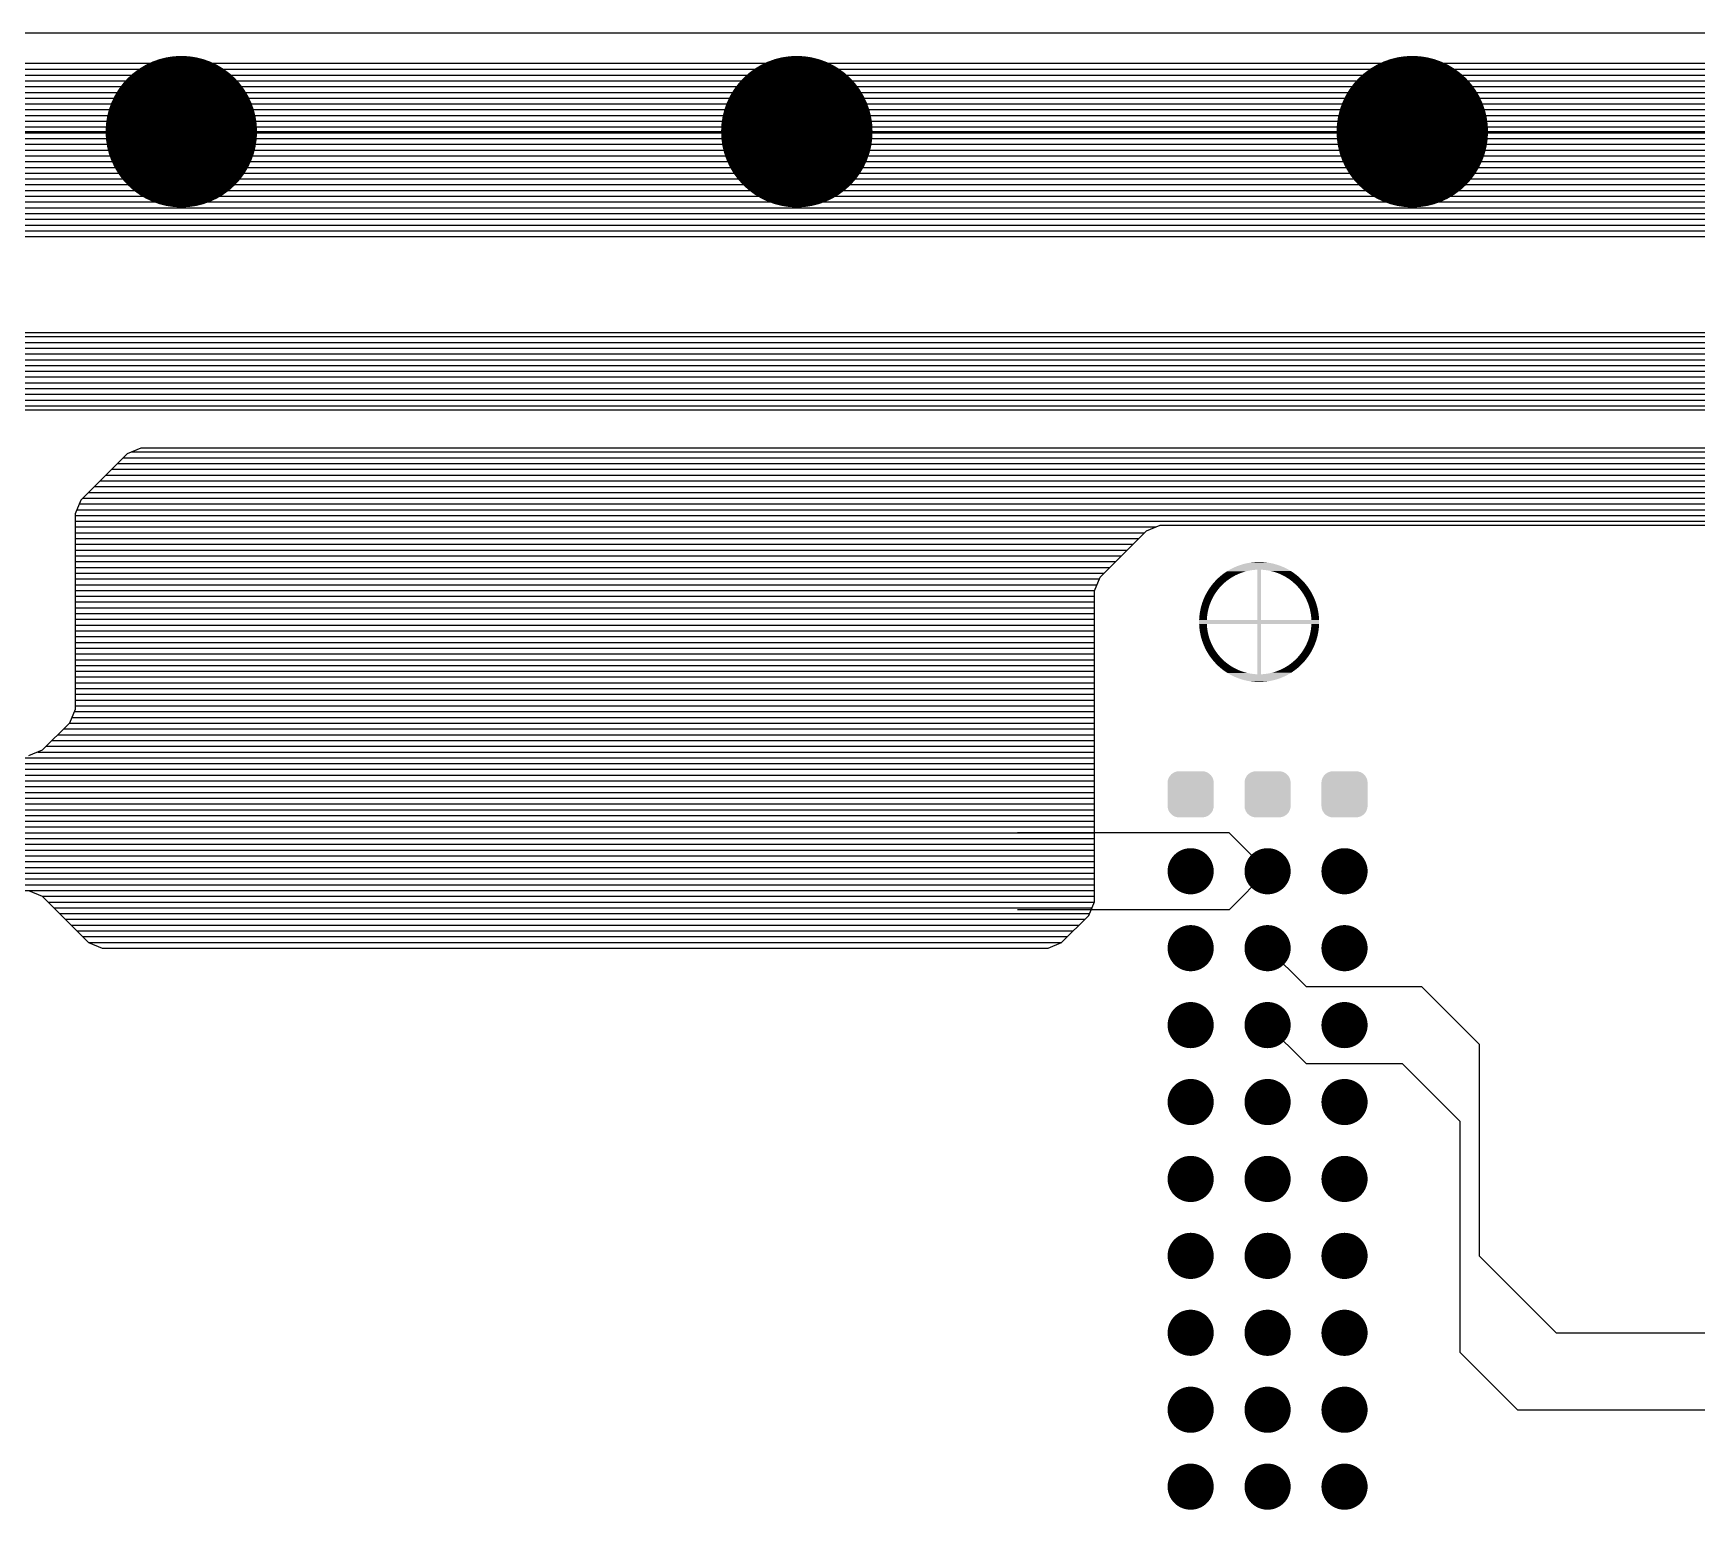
# Model space of a CAD drawing. Extents: x 295 to 953, y 10 to 290.
# Drawn here: x 521.6 to 576.5, y 176.3 to 225 of the extents above; entities that cross this region are included whole.
import ezdxf

# ---------------------------------------------------------------- set-up
doc = ezdxf.new("R2010")
doc.units = 0
doc.header["$LTSCALE"] = 5
doc.header["$MEASUREMENT"] = 0
doc.layers.get('0').update_dxf_attribs({"linetype": 'CONTINUOUS', "lineweight": 25})
doc.layers.add('DV-ABPB-A4_TOP', color=14, linetype='CONTINUOUS')

msp = doc.modelspace()

# ---------------------------------------------------------------- linework, layer by layer
at = {"color": 7}
for points, const_width in [([(525.207, 221.753, 1), (527.708, 221.753, 1)], 2.501), ([(545.527, 221.753, 1), (548.028, 221.753, 1)], 2.501), ([(565.847, 221.753, 1), (568.348, 221.753, 1)], 2.501), ([(559.399, 197.333, 1), (560.161, 197.333, 1)], 0.762), ([(561.939, 197.333, 1), (562.701, 197.333, 1)], 0.762), ([(564.479, 197.333, 1), (565.241, 197.333, 1)], 0.762), ([(559.399, 194.793, 1), (560.161, 194.793, 1)], 0.762), ([(561.939, 194.793, 1), (562.701, 194.793, 1)], 0.762), ([(564.479, 194.793, 1), (565.241, 194.793, 1)], 0.762), ([(559.399, 192.253, 1), (560.161, 192.253, 1)], 0.762), ([(561.939, 192.253, 1), (562.701, 192.253, 1)], 0.762), ([(564.479, 192.253, 1), (565.241, 192.253, 1)], 0.762), ([(559.399, 189.713, 1), (560.161, 189.713, 1)], 0.762), ([(561.939, 189.713, 1), (562.701, 189.713, 1)], 0.762), ([(564.479, 189.713, 1), (565.241, 189.713, 1)], 0.762), ([(559.399, 187.173, 1), (560.161, 187.173, 1)], 0.762), ([(561.939, 187.173, 1), (562.701, 187.173, 1)], 0.762), ([(564.479, 187.173, 1), (565.241, 187.173, 1)], 0.762), ([(559.399, 184.633, 1), (560.161, 184.633, 1)], 0.762), ([(561.939, 184.633, 1), (562.701, 184.633, 1)], 0.762), ([(564.479, 184.633, 1), (565.241, 184.633, 1)], 0.762), ([(559.399, 182.093, 1), (560.161, 182.093, 1)], 0.762), ([(561.939, 182.093, 1), (562.701, 182.093, 1)], 0.762), ([(564.479, 182.093, 1), (565.241, 182.093, 1)], 0.762), ([(559.399, 179.553, 1), (560.161, 179.553, 1)], 0.762), ([(561.939, 179.553, 1), (562.701, 179.553, 1)], 0.762), ([(564.479, 179.553, 1), (565.241, 179.553, 1)], 0.762), ([(559.399, 177.013, 1), (560.161, 177.013, 1)], 0.762), ([(561.939, 177.013, 1), (562.701, 177.013, 1)], 0.762), ([(564.479, 177.013, 1), (565.241, 177.013, 1)], 0.762)]:
    msp.add_lwpolyline(points, format="xyb", close=True, dxfattribs=dict(at, const_width=const_width))
for points in [[(560.714, 207.034), (560.748, 207.064), (561.136, 207.034), (561.187, 207.064)], [(560.748, 207.064), (560.759, 207.074), (561.187, 207.064), (561.205, 207.074)], [(560.759, 207.074), (560.782, 207.093), (561.205, 207.074), (561.239, 207.093)], [(560.782, 207.093), (560.808, 207.115), (561.239, 207.093), (561.282, 207.115)], [(560.808, 207.115), (560.815, 207.119), (561.282, 207.115), (561.292, 207.119)], [(560.815, 207.119), (560.847, 207.144), (561.292, 207.119), (561.345, 207.144)], [(560.847, 207.144), (560.859, 207.153), (561.345, 207.144), (561.367, 207.153)], [(560.859, 207.153), (560.878, 207.167), (561.367, 207.153), (561.4, 207.167)], [(560.878, 207.167), (560.907, 207.188), (561.4, 207.167), (561.455, 207.188)], [(560.907, 207.188), (560.91, 207.19), (561.455, 207.188), (561.462, 207.19)], [(560.91, 207.19), (560.935, 207.207), (561.462, 207.19), (561.511, 207.207)], [(560.935, 207.207), (560.961, 207.224), (561.511, 207.207), (561.568, 207.224)], [(560.961, 207.224), (560.963, 207.226), (561.568, 207.224), (561.573, 207.226)], [(560.963, 207.226), (560.985, 207.24), (561.573, 207.226), (561.625, 207.24)], [(560.985, 207.24), (561.006, 207.253), (561.625, 207.24), (561.683, 207.253)], [(561.006, 207.253), (561.017, 207.259), (561.683, 207.253), (561.716, 207.259)], [(561.017, 207.259), (561.025, 207.264), (561.716, 207.259), (561.741, 207.264)], [(561.025, 207.264), (561.041, 207.273), (561.741, 207.264), (561.8, 207.273)], [(561.041, 207.273), (561.053, 207.281), (561.8, 207.273), (561.859, 207.281)], [(561.053, 207.281), (561.062, 207.286), (561.859, 207.281), (561.918, 207.286)], [(561.062, 207.286), (561.068, 207.289), (561.918, 207.286), (561.977, 207.289)], [(561.068, 207.289), (561.072, 207.291), (563.013, 207.289), (563.009, 207.291)], [(561.072, 207.291), (561.122, 207.318), (563.009, 207.291), (562.959, 207.318)], [(561.122, 207.318), (561.127, 207.321), (562.959, 207.318), (562.953, 207.321)], [(561.127, 207.321), (561.179, 207.347), (562.953, 207.321), (562.902, 207.347)], [(561.179, 207.347), (561.184, 207.35), (562.902, 207.347), (562.896, 207.35)], [(561.184, 207.35), (561.237, 207.374), (562.896, 207.35), (562.844, 207.374)], [(561.237, 207.374), (561.242, 207.376), (562.844, 207.374), (562.839, 207.376)], [(561.242, 207.376), (561.295, 207.398), (562.839, 207.376), (562.786, 207.398)], [(561.295, 207.398), (561.3, 207.401), (562.786, 207.398), (562.78, 207.401)], [(561.3, 207.401), (561.354, 207.421), (562.78, 207.401), (562.727, 207.421)], [(561.354, 207.421), (561.36, 207.423), (562.727, 207.421), (562.721, 207.423)], [(561.36, 207.423), (561.414, 207.442), (562.721, 207.423), (562.667, 207.442)], [(561.414, 207.442), (561.419, 207.444), (562.667, 207.442), (562.661, 207.444)], [(561.419, 207.444), (561.475, 207.462), (562.661, 207.444), (562.606, 207.462)], [(561.475, 207.462), (561.48, 207.463), (562.606, 207.462), (562.6, 207.463)], [(561.48, 207.463), (561.536, 207.479), (562.6, 207.463), (562.545, 207.479)], [(561.536, 207.479), (561.541, 207.48), (562.545, 207.479), (562.539, 207.48)], [(561.541, 207.48), (561.597, 207.494), (562.539, 207.48), (562.484, 207.494)], [(561.597, 207.494), (561.603, 207.495), (562.484, 207.494), (562.477, 207.495)], [(561.603, 207.495), (561.659, 207.507), (562.477, 207.495), (562.422, 207.507)], [(561.659, 207.507), (561.665, 207.508), (562.422, 207.507), (562.415, 207.508)], [(561.665, 207.508), (561.722, 207.518), (562.415, 207.508), (562.359, 207.518)], [(561.722, 207.518), (561.727, 207.519), (562.359, 207.518), (562.353, 207.519)], [(561.727, 207.519), (561.785, 207.527), (562.353, 207.519), (562.296, 207.527)], [(561.785, 207.527), (561.79, 207.528), (562.296, 207.527), (562.29, 207.528)], [(561.79, 207.528), (561.848, 207.535), (562.29, 207.528), (562.233, 207.535)], [(561.848, 207.535), (561.853, 207.535), (562.233, 207.535), (562.226, 207.535)], [(561.853, 207.535), (561.912, 207.54), (562.226, 207.535), (562.17, 207.54)], [(561.912, 207.54), (561.916, 207.54), (562.17, 207.54), (562.162, 207.54)], [(561.916, 207.54), (561.976, 207.543), (562.162, 207.54), (562.107, 207.543)], [(561.976, 207.543), (561.98, 207.543), (562.107, 207.543), (562.096, 207.543)], [(561.977, 205.626), (561.977, 207.289), (562.104, 205.626), (562.104, 207.289)], [(561.98, 207.543), (562.043, 207.544), (562.096, 207.543), (562.043, 207.544)], [(562.12, 207.288), (562.104, 207.289), (563.014, 207.288), (563.013, 207.289)], [(562.142, 207.287), (562.12, 207.288), (563.016, 207.287), (563.014, 207.288)], [(562.201, 207.283), (562.142, 207.287), (563.024, 207.283), (563.016, 207.287)], [(562.26, 207.276), (562.201, 207.283), (563.035, 207.276), (563.024, 207.283)], [(562.319, 207.267), (562.26, 207.276), (563.05, 207.267), (563.035, 207.276)], [(562.377, 207.257), (562.319, 207.267), (563.068, 207.257), (563.05, 207.267)], [(562.381, 207.256), (562.377, 207.257), (563.069, 207.256), (563.068, 207.257)], [(562.435, 207.244), (562.381, 207.256), (563.088, 207.244), (563.069, 207.256)], [(562.493, 207.23), (562.435, 207.244), (563.111, 207.23), (563.088, 207.244)], [(562.519, 207.222), (562.493, 207.23), (563.123, 207.222), (563.111, 207.23)], [(562.549, 207.213), (562.519, 207.222), (563.136, 207.213), (563.123, 207.222)], [(562.606, 207.195), (562.549, 207.213), (563.163, 207.195), (563.136, 207.213)], [(562.628, 207.187), (562.606, 207.195), (563.175, 207.187), (563.163, 207.195)], [(562.661, 207.175), (562.628, 207.187), (563.192, 207.175), (563.175, 207.187)], [(562.716, 207.152), (562.661, 207.175), (563.223, 207.152), (563.192, 207.175)], [(562.722, 207.15), (562.716, 207.152), (563.227, 207.15), (563.223, 207.152)], [(562.77, 207.128), (562.722, 207.15), (563.254, 207.128), (563.227, 207.15)], [(562.806, 207.111), (562.77, 207.128), (563.277, 207.111), (563.254, 207.128)], [(562.824, 207.102), (562.806, 207.111), (563.287, 207.102), (563.277, 207.111)], [(562.876, 207.074), (562.824, 207.102), (563.321, 207.074), (563.287, 207.102)], [(562.883, 207.07), (562.876, 207.074), (563.326, 207.07), (563.321, 207.074)], [(562.927, 207.045), (562.883, 207.07), (563.355, 207.045), (563.326, 207.07)], [(562.954, 207.028), (562.927, 207.045), (563.373, 207.028), (563.355, 207.045)], [(560.286, 206.484), (560.295, 206.5), (560.579, 206.484), (560.59, 206.5)], [(560.295, 206.5), (560.317, 206.54), (560.59, 206.5), (560.616, 206.54)], [(560.317, 206.54), (560.322, 206.549), (560.616, 206.54), (560.623, 206.549)], [(560.322, 206.549), (560.349, 206.594), (560.623, 206.549), (560.655, 206.594)], [(560.349, 206.594), (560.351, 206.597), (560.655, 206.594), (560.657, 206.597)], [(560.351, 206.597), (560.38, 206.644), (560.657, 206.597), (560.694, 206.644)], [(560.38, 206.644), (560.383, 206.648), (560.694, 206.644), (560.696, 206.648)], [(560.383, 206.648), (560.411, 206.69), (560.696, 206.648), (560.731, 206.69)], [(560.411, 206.69), (560.418, 206.7), (560.731, 206.69), (560.741, 206.7)], [(560.418, 206.7), (560.443, 206.734), (560.741, 206.7), (560.771, 206.734)], [(560.443, 206.734), (560.455, 206.752), (560.771, 206.734), (560.788, 206.752)], [(560.455, 206.752), (560.475, 206.777), (560.788, 206.752), (560.812, 206.777)], [(560.475, 206.777), (560.494, 206.802), (560.812, 206.777), (560.837, 206.802)], [(560.494, 206.802), (560.508, 206.818), (560.837, 206.802), (560.854, 206.818)], [(560.508, 206.818), (560.535, 206.851), (560.854, 206.818), (560.89, 206.851)], [(560.535, 206.851), (560.541, 206.858), (560.89, 206.851), (560.898, 206.858)], [(560.541, 206.858), (560.575, 206.897), (560.898, 206.858), (560.943, 206.897)], [(560.575, 206.897), (560.577, 206.898), (560.943, 206.897), (560.945, 206.898)], [(560.577, 206.898), (560.61, 206.934), (560.945, 206.898), (560.989, 206.934)], [(560.61, 206.934), (560.62, 206.944), (560.989, 206.934), (561.004, 206.944)], [(560.62, 206.944), (560.645, 206.969), (561.004, 206.944), (561.037, 206.969)], [(560.645, 206.969), (560.665, 206.989), (561.037, 206.969), (561.067, 206.989)], [(560.665, 206.989), (560.679, 207.002), (561.067, 206.989), (561.086, 207.002)], [(560.679, 207.002), (560.712, 207.033), (561.086, 207.002), (561.133, 207.033)], [(560.712, 207.033), (560.714, 207.034), (561.133, 207.033), (561.136, 207.034)], [(562.978, 207.014), (562.954, 207.028), (563.389, 207.014), (563.373, 207.028)], [(563.02, 206.985), (562.978, 207.014), (563.42, 206.985), (563.389, 207.014)], [(563.027, 206.981), (563.02, 206.985), (563.424, 206.981), (563.42, 206.985)], [(563.075, 206.946), (563.027, 206.981), (563.459, 206.946), (563.424, 206.981)], [(563.082, 206.94), (563.075, 206.946), (563.465, 206.94), (563.459, 206.946)], [(563.122, 206.91), (563.082, 206.94), (563.493, 206.91), (563.465, 206.94)], [(563.141, 206.894), (563.122, 206.91), (563.508, 206.894), (563.493, 206.91)], [(563.167, 206.872), (563.141, 206.894), (563.527, 206.872), (563.508, 206.894)], [(563.196, 206.846), (563.167, 206.872), (563.55, 206.846), (563.527, 206.872)], [(563.211, 206.832), (563.196, 206.846), (563.561, 206.832), (563.55, 206.846)], [(563.248, 206.797), (563.211, 206.832), (563.59, 206.797), (563.561, 206.832)], [(563.254, 206.791), (563.248, 206.797), (563.594, 206.791), (563.59, 206.797)], [(563.296, 206.749), (563.254, 206.791), (563.627, 206.749), (563.594, 206.791)], [(563.298, 206.747), (563.296, 206.749), (563.629, 206.747), (563.627, 206.749)], [(563.336, 206.705), (563.298, 206.747), (563.659, 206.705), (563.629, 206.747)], [(563.344, 206.695), (563.336, 206.705), (563.666, 206.695), (563.659, 206.705)], [(563.374, 206.66), (563.344, 206.695), (563.69, 206.66), (563.666, 206.695)], [(563.388, 206.643), (563.374, 206.66), (563.701, 206.643), (563.69, 206.66)], [(563.411, 206.614), (563.388, 206.643), (563.719, 206.614), (563.701, 206.643)], [(563.429, 206.589), (563.411, 206.614), (563.735, 206.589), (563.719, 206.614)], [(563.446, 206.566), (563.429, 206.589), (563.748, 206.566), (563.735, 206.589)], [(563.468, 206.534), (563.446, 206.566), (563.767, 206.534), (563.748, 206.566)], [(563.48, 206.517), (563.468, 206.534), (563.776, 206.517), (563.767, 206.534)], [(563.505, 206.478), (563.48, 206.517), (563.797, 206.478), (563.776, 206.517)], [(560.088, 205.9), (560.097, 205.947), (560.346, 205.9), (560.357, 205.947)], [(560.097, 205.947), (560.099, 205.958), (560.357, 205.947), (560.359, 205.958)], [(560.099, 205.958), (560.11, 206.009), (560.359, 205.958), (560.372, 206.009)], [(560.11, 206.009), (560.111, 206.015), (560.372, 206.009), (560.373, 206.015)], [(560.111, 206.015), (560.125, 206.071), (560.373, 206.015), (560.389, 206.071)], [(560.125, 206.071), (560.126, 206.072), (560.389, 206.071), (560.39, 206.072)], [(560.126, 206.072), (560.142, 206.128), (560.39, 206.072), (560.408, 206.128)], [(560.142, 206.128), (560.143, 206.132), (560.408, 206.128), (560.41, 206.132)], [(560.143, 206.132), (560.159, 206.184), (560.41, 206.132), (560.429, 206.184)], [(560.159, 206.184), (560.162, 206.192), (560.429, 206.184), (560.432, 206.192)], [(560.162, 206.192), (560.178, 206.239), (560.432, 206.192), (560.451, 206.239)], [(560.178, 206.239), (560.183, 206.252), (560.451, 206.239), (560.457, 206.252)], [(560.183, 206.252), (560.199, 206.293), (560.457, 206.252), (560.475, 206.293)], [(560.199, 206.293), (560.206, 206.311), (560.475, 206.293), (560.484, 206.311)], [(560.206, 206.311), (560.221, 206.346), (560.484, 206.311), (560.501, 206.346)], [(560.221, 206.346), (560.231, 206.37), (560.501, 206.346), (560.513, 206.37)], [(560.231, 206.37), (560.244, 206.399), (560.513, 206.37), (560.529, 206.399)], [(560.244, 206.399), (560.258, 206.427), (560.529, 206.399), (560.545, 206.427)], [(560.258, 206.427), (560.269, 206.45), (560.545, 206.427), (560.558, 206.45)], [(560.269, 206.45), (560.286, 206.484), (560.558, 206.45), (560.579, 206.484)], [(563.512, 206.468), (563.505, 206.478), (563.803, 206.468), (563.797, 206.478)], [(563.539, 206.422), (563.512, 206.468), (563.826, 206.422), (563.803, 206.468)], [(563.542, 206.417), (563.539, 206.422), (563.828, 206.417), (563.826, 206.422)], [(563.57, 206.365), (563.542, 206.417), (563.852, 206.365), (563.828, 206.417)], [(563.57, 206.364), (563.57, 206.365), (563.852, 206.364), (563.852, 206.365)], [(563.597, 206.312), (563.57, 206.364), (563.874, 206.312), (563.852, 206.364)], [(563.6, 206.306), (563.597, 206.312), (563.877, 206.306), (563.874, 206.312)], [(563.622, 206.258), (563.6, 206.306), (563.895, 206.258), (563.877, 206.306)], [(563.626, 206.247), (563.622, 206.258), (563.9, 206.247), (563.895, 206.258)], [(563.644, 206.203), (563.626, 206.247), (563.915, 206.203), (563.9, 206.247)], [(563.651, 206.187), (563.644, 206.203), (563.921, 206.187), (563.915, 206.203)], [(563.665, 206.148), (563.651, 206.187), (563.933, 206.148), (563.921, 206.187)], [(563.673, 206.126), (563.665, 206.148), (563.94, 206.126), (563.933, 206.148)], [(563.685, 206.092), (563.673, 206.126), (563.949, 206.092), (563.94, 206.126)], [(563.693, 206.065), (563.685, 206.092), (563.957, 206.065), (563.949, 206.092)], [(563.702, 206.035), (563.693, 206.065), (563.964, 206.035), (563.957, 206.065)], [(563.71, 206.003), (563.702, 206.035), (563.972, 206.003), (563.964, 206.035)], [(563.717, 205.978), (563.71, 206.003), (563.977, 205.978), (563.972, 206.003)], [(563.725, 205.941), (563.717, 205.978), (563.985, 205.941), (563.977, 205.978)], [(560.059, 205.563), (560.06, 205.626), (564.021, 205.563), (564.02, 205.626)], [(560.06, 205.499), (560.059, 205.563), (564.02, 205.499), (564.021, 205.563)], [(560.06, 205.632), (560.062, 205.665), (560.315, 205.632), (560.316, 205.665)], [(560.06, 205.626), (560.06, 205.632), (560.314, 205.626), (560.315, 205.632)], [(560.063, 205.44), (560.06, 205.499), (560.317, 205.44), (560.314, 205.499)], [(560.062, 205.665), (560.064, 205.696), (560.316, 205.665), (560.318, 205.696)], [(560.063, 205.436), (560.063, 205.44), (560.318, 205.436), (560.317, 205.44)], [(560.068, 205.381), (560.063, 205.436), (560.323, 205.381), (560.318, 205.436)], [(560.064, 205.696), (560.066, 205.724), (560.318, 205.696), (560.321, 205.724)], [(560.066, 205.724), (560.069, 205.759), (560.321, 205.724), (560.325, 205.759)], [(560.069, 205.759), (560.072, 205.783), (560.325, 205.759), (560.327, 205.783)], [(560.072, 205.783), (560.076, 205.822), (560.327, 205.783), (560.333, 205.822)], [(560.076, 205.822), (560.079, 205.842), (560.333, 205.822), (560.336, 205.842)], [(560.079, 205.842), (560.085, 205.885), (560.336, 205.842), (560.344, 205.885)], [(560.085, 205.885), (560.088, 205.9), (560.344, 205.885), (560.346, 205.9)], [(561.977, 203.837), (561.977, 205.499), (562.104, 203.837), (562.104, 205.499)], [(563.73, 205.92), (563.725, 205.941), (563.989, 205.92), (563.985, 205.941)], [(563.738, 205.879), (563.73, 205.92), (563.996, 205.879), (563.989, 205.92)], [(563.741, 205.862), (563.738, 205.879), (563.999, 205.862), (563.996, 205.879)], [(563.749, 205.816), (563.741, 205.862), (564.005, 205.816), (563.999, 205.862)], [(563.751, 205.803), (563.749, 205.816), (564.007, 205.803), (564.005, 205.816)], [(563.757, 205.753), (563.751, 205.803), (564.012, 205.753), (564.007, 205.803)], [(563.756, 205.367), (563.76, 205.402), (564.012, 205.367), (564.015, 205.402)], [(563.758, 205.745), (563.757, 205.753), (564.013, 205.745), (564.012, 205.753)], [(563.763, 205.69), (563.758, 205.745), (564.017, 205.69), (564.013, 205.745)], [(563.76, 205.402), (563.762, 205.43), (564.015, 205.402), (564.017, 205.43)], [(563.762, 205.43), (563.764, 205.461), (564.017, 205.43), (564.019, 205.461)], [(563.763, 205.686), (563.763, 205.69), (564.018, 205.686), (564.017, 205.69)], [(563.766, 205.626), (563.763, 205.686), (564.02, 205.626), (564.018, 205.686)], [(563.764, 205.461), (563.766, 205.493), (564.019, 205.461), (564.02, 205.493)], [(563.766, 205.493), (563.766, 205.499), (564.02, 205.493), (564.02, 205.499)], [(560.068, 205.373), (560.068, 205.381), (560.324, 205.373), (560.323, 205.381)], [(560.074, 205.322), (560.068, 205.373), (560.33, 205.322), (560.324, 205.373)], [(560.075, 205.31), (560.074, 205.322), (560.332, 205.31), (560.33, 205.322)], [(560.082, 205.264), (560.075, 205.31), (560.339, 205.264), (560.332, 205.31)], [(560.084, 205.247), (560.082, 205.264), (560.342, 205.247), (560.339, 205.264)], [(560.092, 205.206), (560.084, 205.247), (560.35, 205.206), (560.342, 205.247)], [(560.096, 205.185), (560.092, 205.206), (560.355, 205.185), (560.35, 205.206)], [(560.103, 205.148), (560.096, 205.185), (560.364, 205.148), (560.355, 205.185)], [(560.109, 205.122), (560.103, 205.148), (560.37, 205.122), (560.364, 205.148)], [(560.116, 205.091), (560.109, 205.122), (560.379, 205.091), (560.37, 205.122)], [(560.124, 205.061), (560.116, 205.091), (560.388, 205.061), (560.379, 205.091)], [(560.131, 205.034), (560.124, 205.061), (560.396, 205.034), (560.388, 205.061)], [(560.141, 205), (560.131, 205.034), (560.408, 205), (560.396, 205.034)], [(560.148, 204.978), (560.141, 205), (560.415, 204.978), (560.408, 205)], [(560.16, 204.939), (560.148, 204.978), (560.43, 204.939), (560.415, 204.978)], [(560.166, 204.923), (560.16, 204.939), (560.436, 204.923), (560.43, 204.939)], [(560.181, 204.879), (560.166, 204.923), (560.454, 204.879), (560.436, 204.923)], [(560.185, 204.868), (560.181, 204.879), (560.459, 204.868), (560.454, 204.879)], [(560.204, 204.82), (560.185, 204.868), (560.481, 204.82), (560.459, 204.868)], [(563.606, 204.833), (563.624, 204.874), (563.882, 204.833), (563.898, 204.874)], [(563.624, 204.874), (563.63, 204.887), (563.898, 204.874), (563.902, 204.887)], [(563.63, 204.887), (563.649, 204.933), (563.902, 204.887), (563.919, 204.933)], [(563.649, 204.933), (563.652, 204.942), (563.919, 204.933), (563.922, 204.942)], [(563.652, 204.942), (563.671, 204.994), (563.922, 204.942), (563.938, 204.994)], [(563.671, 204.994), (563.672, 204.997), (563.938, 204.994), (563.939, 204.997)], [(563.672, 204.997), (563.691, 205.054), (563.939, 204.997), (563.955, 205.054)], [(563.691, 205.055), (563.707, 205.111), (563.955, 205.055), (563.969, 205.111)], [(563.691, 205.054), (563.691, 205.055), (563.955, 205.054), (563.955, 205.055)], [(563.707, 205.111), (563.709, 205.117), (563.969, 205.111), (563.971, 205.117)], [(563.709, 205.117), (563.722, 205.168), (563.971, 205.117), (563.982, 205.168)], [(563.722, 205.168), (563.724, 205.179), (563.982, 205.168), (563.984, 205.179)], [(563.724, 205.179), (563.734, 205.226), (563.984, 205.179), (563.992, 205.226)], [(563.734, 205.226), (563.737, 205.241), (563.992, 205.226), (563.995, 205.241)], [(563.737, 205.241), (563.745, 205.284), (563.995, 205.241), (564.002, 205.284)], [(563.745, 205.284), (563.748, 205.304), (564.002, 205.284), (564.004, 205.304)], [(563.748, 205.304), (563.753, 205.343), (564.004, 205.304), (564.009, 205.343)], [(563.753, 205.343), (563.756, 205.367), (564.009, 205.343), (564.012, 205.367)], [(560.206, 204.814), (560.204, 204.82), (560.484, 204.814), (560.481, 204.82)], [(560.228, 204.762), (560.206, 204.814), (560.51, 204.762), (560.484, 204.814)], [(560.229, 204.761), (560.228, 204.762), (560.51, 204.761), (560.51, 204.762)], [(560.253, 204.709), (560.229, 204.761), (560.539, 204.709), (560.51, 204.761)], [(560.255, 204.704), (560.253, 204.709), (560.542, 204.704), (560.539, 204.709)], [(560.278, 204.658), (560.255, 204.704), (560.569, 204.658), (560.542, 204.704)], [(560.283, 204.647), (560.278, 204.658), (560.576, 204.647), (560.569, 204.658)], [(560.304, 204.608), (560.283, 204.647), (560.601, 204.608), (560.576, 204.647)], [(560.314, 204.592), (560.304, 204.608), (560.612, 204.592), (560.601, 204.608)], [(560.332, 204.56), (560.314, 204.592), (560.634, 204.56), (560.612, 204.592)], [(560.346, 204.537), (560.332, 204.56), (560.651, 204.537), (560.634, 204.56)], [(560.361, 204.512), (560.346, 204.537), (560.67, 204.512), (560.651, 204.537)], [(560.379, 204.483), (560.361, 204.512), (560.693, 204.483), (560.67, 204.512)], [(560.391, 204.466), (560.379, 204.483), (560.707, 204.466), (560.693, 204.483)], [(560.415, 204.43), (560.391, 204.466), (560.736, 204.43), (560.707, 204.466)], [(560.422, 204.42), (560.415, 204.43), (560.745, 204.42), (560.736, 204.43)], [(560.452, 204.379), (560.422, 204.42), (560.783, 204.379), (560.745, 204.42)], [(560.454, 204.377), (560.452, 204.379), (560.785, 204.377), (560.783, 204.379)], [(560.486, 204.334), (560.454, 204.377), (560.826, 204.334), (560.785, 204.377)], [(560.491, 204.329), (560.486, 204.334), (560.832, 204.329), (560.826, 204.334)], [(560.52, 204.293), (560.491, 204.329), (560.869, 204.293), (560.832, 204.329)], [(563.191, 204.275), (563.227, 204.307), (563.546, 204.275), (563.573, 204.307)], [(563.227, 204.307), (563.243, 204.324), (563.573, 204.307), (563.586, 204.324)], [(563.243, 204.324), (563.269, 204.349), (563.586, 204.324), (563.606, 204.349)], [(563.269, 204.349), (563.293, 204.374), (563.606, 204.349), (563.625, 204.374)], [(563.293, 204.374), (563.31, 204.392), (563.625, 204.374), (563.638, 204.392)], [(563.31, 204.392), (563.34, 204.425), (563.638, 204.392), (563.662, 204.425)], [(563.34, 204.425), (563.349, 204.436), (563.662, 204.425), (563.67, 204.436)], [(563.349, 204.436), (563.384, 204.478), (563.67, 204.436), (563.698, 204.478)], [(563.384, 204.478), (563.387, 204.482), (563.698, 204.478), (563.7, 204.482)], [(563.387, 204.482), (563.423, 204.528), (563.7, 204.482), (563.73, 204.528)], [(563.423, 204.528), (563.426, 204.532), (563.73, 204.528), (563.732, 204.532)], [(563.426, 204.532), (563.458, 204.576), (563.732, 204.532), (563.758, 204.576)], [(563.458, 204.576), (563.465, 204.586), (563.758, 204.576), (563.764, 204.586)], [(563.465, 204.586), (563.491, 204.626), (563.764, 204.586), (563.786, 204.626)], [(563.491, 204.626), (563.501, 204.642), (563.786, 204.626), (563.794, 204.642)], [(563.501, 204.642), (563.522, 204.676), (563.794, 204.642), (563.812, 204.676)], [(563.522, 204.676), (563.535, 204.699), (563.812, 204.676), (563.823, 204.699)], [(563.535, 204.699), (563.552, 204.727), (563.823, 204.699), (563.836, 204.727)], [(563.552, 204.727), (563.567, 204.756), (563.836, 204.727), (563.85, 204.756)], [(563.567, 204.756), (563.58, 204.78), (563.85, 204.756), (563.86, 204.78)], [(563.58, 204.78), (563.597, 204.815), (563.86, 204.78), (563.875, 204.815)], [(563.597, 204.815), (563.606, 204.833), (563.875, 204.815), (563.882, 204.833)], [(560.531, 204.28), (560.52, 204.293), (560.885, 204.28), (560.869, 204.293)], [(560.553, 204.254), (560.531, 204.28), (560.913, 204.254), (560.885, 204.28)], [(560.573, 204.232), (560.553, 204.254), (560.94, 204.232), (560.913, 204.254)], [(560.588, 204.216), (560.573, 204.232), (560.959, 204.216), (560.94, 204.232)], [(560.616, 204.186), (560.588, 204.216), (560.998, 204.186), (560.959, 204.216)], [(560.622, 204.18), (560.616, 204.186), (561.006, 204.18), (560.998, 204.186)], [(560.657, 204.145), (560.622, 204.18), (561.054, 204.145), (561.006, 204.18)], [(560.661, 204.141), (560.657, 204.145), (561.06, 204.141), (561.054, 204.145)], [(560.691, 204.112), (560.661, 204.141), (561.103, 204.112), (561.06, 204.141)], [(560.707, 204.097), (560.691, 204.112), (561.127, 204.097), (561.103, 204.112)], [(560.726, 204.081), (560.707, 204.097), (561.153, 204.081), (561.127, 204.097)], [(560.755, 204.055), (560.726, 204.081), (561.198, 204.055), (561.153, 204.081)], [(560.76, 204.051), (560.755, 204.055), (561.205, 204.051), (561.198, 204.055)], [(560.793, 204.024), (560.76, 204.051), (561.257, 204.024), (561.205, 204.051)], [(560.804, 204.015), (560.793, 204.024), (561.274, 204.015), (561.257, 204.024)], [(560.826, 203.998), (560.804, 204.015), (561.31, 203.998), (561.274, 204.015)], [(560.854, 203.976), (560.826, 203.998), (561.358, 203.976), (561.31, 203.998)], [(560.858, 203.973), (560.854, 203.976), (561.364, 203.973), (561.358, 203.976)], [(560.888, 203.951), (560.858, 203.973), (561.419, 203.951), (561.364, 203.973)], [(560.905, 203.939), (560.888, 203.951), (561.453, 203.939), (561.419, 203.951)], [(560.917, 203.931), (560.905, 203.939), (561.475, 203.931), (561.453, 203.939)], [(560.945, 203.912), (560.917, 203.931), (561.531, 203.912), (561.475, 203.931)], [(560.958, 203.904), (560.945, 203.912), (561.562, 203.904), (561.531, 203.912)], [(560.97, 203.896), (560.958, 203.904), (561.588, 203.896), (561.562, 203.904)], [(560.993, 203.881), (560.97, 203.896), (561.645, 203.881), (561.588, 203.896)], [(561.012, 203.87), (560.993, 203.881), (561.7, 203.87), (561.645, 203.881)], [(561.013, 203.869), (561.012, 203.87), (561.703, 203.869), (561.7, 203.87)], [(561.031, 203.858), (561.013, 203.869), (561.762, 203.858), (561.703, 203.869)], [(561.046, 203.85), (561.031, 203.858), (561.82, 203.85), (561.762, 203.858)], [(561.057, 203.843), (561.046, 203.85), (561.879, 203.843), (561.82, 203.85)], [(561.064, 203.839), (561.057, 203.843), (561.938, 203.839), (561.879, 203.843)], [(561.066, 203.838), (561.064, 203.839), (561.961, 203.838), (561.938, 203.839)], [(561.068, 203.837), (561.066, 203.838), (561.977, 203.837), (561.961, 203.838)], [(561.072, 203.835), (561.068, 203.837), (563.009, 203.835), (563.013, 203.837)], [(561.122, 203.807), (561.072, 203.835), (562.958, 203.807), (563.009, 203.835)], [(561.128, 203.805), (561.122, 203.807), (562.953, 203.805), (562.958, 203.807)], [(561.179, 203.779), (561.128, 203.805), (562.902, 203.779), (562.953, 203.805)], [(561.184, 203.776), (561.179, 203.779), (562.896, 203.776), (562.902, 203.779)], [(561.236, 203.752), (561.184, 203.776), (562.844, 203.752), (562.896, 203.776)], [(561.242, 203.75), (561.236, 203.752), (562.839, 203.75), (562.844, 203.752)], [(561.295, 203.727), (561.242, 203.75), (562.786, 203.727), (562.839, 203.75)], [(562.104, 203.837), (562.163, 203.84), (563.013, 203.837), (563.018, 203.84)], [(562.163, 203.84), (562.222, 203.845), (563.018, 203.84), (563.027, 203.845)], [(562.222, 203.845), (562.281, 203.853), (563.027, 203.845), (563.04, 203.853)], [(562.281, 203.853), (562.339, 203.862), (563.04, 203.853), (563.056, 203.862)], [(562.339, 203.862), (562.364, 203.867), (563.056, 203.862), (563.064, 203.867)], [(562.364, 203.867), (562.397, 203.873), (563.064, 203.867), (563.074, 203.873)], [(562.397, 203.873), (562.455, 203.886), (563.074, 203.873), (563.095, 203.886)], [(562.455, 203.886), (562.508, 203.9), (563.095, 203.886), (563.118, 203.9)], [(562.508, 203.9), (562.512, 203.901), (563.118, 203.9), (563.12, 203.901)], [(562.512, 203.901), (562.569, 203.919), (563.12, 203.901), (563.145, 203.919)], [(562.569, 203.919), (562.619, 203.936), (563.145, 203.919), (563.17, 203.936)], [(562.619, 203.936), (562.625, 203.938), (563.17, 203.936), (563.173, 203.938)], [(562.625, 203.938), (562.681, 203.959), (563.173, 203.938), (563.203, 203.959)], [(562.681, 203.959), (562.714, 203.973), (563.203, 203.959), (563.222, 203.973)], [(562.714, 203.973), (562.735, 203.982), (563.222, 203.973), (563.234, 203.982)], [(562.735, 203.982), (562.789, 204.006), (563.234, 203.982), (563.266, 204.006)], [(562.789, 204.006), (562.799, 204.011), (563.266, 204.006), (563.272, 204.011)], [(562.799, 204.011), (562.842, 204.033), (563.272, 204.011), (563.299, 204.033)], [(562.842, 204.033), (562.876, 204.051), (563.299, 204.033), (563.321, 204.051)], [(562.876, 204.051), (562.894, 204.061), (563.321, 204.051), (563.333, 204.061)], [(562.894, 204.061), (562.945, 204.092), (563.333, 204.061), (563.367, 204.092)], [(562.945, 204.092), (562.948, 204.093), (563.367, 204.092), (563.369, 204.093)], [(562.948, 204.093), (562.995, 204.123), (563.369, 204.093), (563.401, 204.123)], [(562.995, 204.123), (563.014, 204.137), (563.401, 204.123), (563.415, 204.137)], [(563.014, 204.137), (563.044, 204.157), (563.415, 204.137), (563.436, 204.157)], [(563.044, 204.157), (563.077, 204.181), (563.436, 204.157), (563.46, 204.181)], [(563.077, 204.181), (563.091, 204.192), (563.46, 204.181), (563.471, 204.192)], [(563.091, 204.192), (563.136, 204.228), (563.471, 204.192), (563.504, 204.228)], [(563.136, 204.228), (563.138, 204.229), (563.504, 204.228), (563.505, 204.229)], [(563.138, 204.229), (563.183, 204.268), (563.505, 204.229), (563.539, 204.268)], [(563.183, 204.268), (563.191, 204.275), (563.539, 204.268), (563.546, 204.275)], [(561.301, 203.725), (561.295, 203.727), (562.78, 203.725), (562.786, 203.727)], [(561.354, 203.704), (561.301, 203.725), (562.726, 203.704), (562.78, 203.725)], [(561.36, 203.702), (561.354, 203.704), (562.721, 203.702), (562.726, 203.704)], [(561.414, 203.683), (561.36, 203.702), (562.667, 203.683), (562.721, 203.702)], [(561.42, 203.681), (561.414, 203.683), (562.661, 203.681), (562.667, 203.683)], [(561.474, 203.664), (561.42, 203.681), (562.606, 203.664), (562.661, 203.681)], [(561.48, 203.663), (561.474, 203.664), (562.601, 203.663), (562.606, 203.664)], [(561.535, 203.647), (561.48, 203.663), (562.545, 203.647), (562.601, 203.663)], [(561.542, 203.646), (561.535, 203.647), (562.539, 203.646), (562.545, 203.647)], [(561.597, 203.632), (561.542, 203.646), (562.483, 203.632), (562.539, 203.646)], [(561.603, 203.631), (561.597, 203.632), (562.478, 203.631), (562.483, 203.632)], [(561.659, 203.619), (561.603, 203.631), (562.421, 203.619), (562.478, 203.631)], [(561.665, 203.618), (561.659, 203.619), (562.416, 203.618), (562.421, 203.619)], [(561.721, 203.608), (561.665, 203.618), (562.359, 203.608), (562.416, 203.618)], [(561.728, 203.607), (561.721, 203.608), (562.353, 203.607), (562.359, 203.608)], [(561.784, 203.598), (561.728, 203.607), (562.296, 203.598), (562.353, 203.607)], [(561.791, 203.598), (561.784, 203.598), (562.29, 203.598), (562.296, 203.598)], [(561.847, 203.591), (561.791, 203.598), (562.233, 203.591), (562.29, 203.598)], [(561.854, 203.591), (561.847, 203.591), (562.227, 203.591), (562.233, 203.591)], [(561.91, 203.586), (561.854, 203.591), (562.169, 203.586), (562.227, 203.591)], [(561.918, 203.586), (561.91, 203.586), (562.164, 203.586), (562.169, 203.586)], [(561.974, 203.583), (561.918, 203.586), (562.105, 203.583), (562.164, 203.586)], [(561.985, 203.583), (561.974, 203.583), (562.101, 203.583), (562.105, 203.583)], [(562.037, 203.582), (561.985, 203.583), (562.037, 203.582), (562.101, 203.583)], [(559.06, 200.424), (559.095, 200.484), (560.502, 200.424), (560.463, 200.484)], [(559.095, 200.484), (559.108, 200.498), (560.463, 200.484), (560.454, 200.498)], [(559.108, 200.498), (559.155, 200.547), (560.454, 200.498), (560.402, 200.547)], [(559.155, 200.547), (559.172, 200.558), (560.402, 200.547), (560.39, 200.558)], [(559.172, 200.558), (559.229, 200.595), (560.39, 200.558), (560.327, 200.595)], [(559.229, 200.595), (559.25, 200.603), (560.327, 200.595), (560.314, 200.603)], [(559.25, 200.603), (559.311, 200.625), (560.314, 200.603), (560.242, 200.625)], [(559.311, 200.625), (559.343, 200.629), (560.242, 200.625), (560.231, 200.629)], [(559.343, 200.629), (559.399, 200.635), (560.231, 200.629), (560.161, 200.635)], [(561.6, 200.424), (561.635, 200.484), (563.042, 200.424), (563.003, 200.484)], [(561.635, 200.484), (561.648, 200.498), (563.003, 200.484), (562.994, 200.498)], [(561.648, 200.498), (561.695, 200.547), (562.994, 200.498), (562.942, 200.547)], [(561.695, 200.547), (561.712, 200.558), (562.942, 200.547), (562.93, 200.558)], [(561.712, 200.558), (561.769, 200.595), (562.93, 200.558), (562.867, 200.595)], [(561.769, 200.595), (561.79, 200.603), (562.867, 200.595), (562.854, 200.603)], [(561.79, 200.603), (561.851, 200.625), (562.854, 200.603), (562.782, 200.625)], [(561.851, 200.625), (561.883, 200.629), (562.782, 200.625), (562.771, 200.629)], [(561.883, 200.629), (561.939, 200.635), (562.771, 200.629), (562.701, 200.635)], [(564.14, 200.424), (564.175, 200.484), (565.582, 200.424), (565.543, 200.484)], [(564.175, 200.484), (564.188, 200.498), (565.543, 200.484), (565.534, 200.498)], [(564.188, 200.498), (564.235, 200.547), (565.534, 200.498), (565.482, 200.547)], [(564.235, 200.547), (564.252, 200.558), (565.482, 200.547), (565.47, 200.558)], [(564.252, 200.558), (564.309, 200.595), (565.47, 200.558), (565.407, 200.595)], [(564.309, 200.595), (564.33, 200.603), (565.407, 200.595), (565.394, 200.603)], [(564.33, 200.603), (564.391, 200.625), (565.394, 200.603), (565.322, 200.625)], [(564.391, 200.625), (564.423, 200.629), (565.322, 200.625), (565.311, 200.629)], [(564.423, 200.629), (564.479, 200.635), (565.311, 200.629), (565.241, 200.635)], [(559.018, 200.254), (559.024, 200.324), (560.542, 200.254), (560.534, 200.324)], [(559.018, 199.492), (559.018, 200.254), (560.542, 199.492), (560.542, 200.254)], [(559.024, 200.324), (559.03, 200.342), (560.534, 200.324), (560.532, 200.342)], [(559.03, 200.342), (559.05, 200.408), (560.532, 200.342), (560.508, 200.408)], [(559.05, 200.408), (559.06, 200.424), (560.508, 200.408), (560.502, 200.424)], [(561.558, 200.254), (561.564, 200.324), (563.082, 200.254), (563.074, 200.324)], [(561.558, 199.492), (561.558, 200.254), (563.082, 199.492), (563.082, 200.254)], [(561.564, 200.324), (561.57, 200.342), (563.074, 200.324), (563.072, 200.342)], [(561.57, 200.342), (561.59, 200.408), (563.072, 200.342), (563.048, 200.408)], [(561.59, 200.408), (561.6, 200.424), (563.048, 200.408), (563.042, 200.424)], [(564.098, 200.254), (564.104, 200.324), (565.622, 200.254), (565.614, 200.324)], [(564.098, 199.492), (564.098, 200.254), (565.622, 199.492), (565.622, 200.254)], [(564.104, 200.324), (564.11, 200.342), (565.614, 200.324), (565.612, 200.342)], [(564.11, 200.342), (564.13, 200.408), (565.612, 200.342), (565.588, 200.408)], [(564.13, 200.408), (564.14, 200.424), (565.588, 200.408), (565.582, 200.424)], [(559.026, 199.422), (559.018, 199.492), (560.535, 199.422), (560.542, 199.492)], [(559.028, 199.405), (559.026, 199.422), (560.53, 199.405), (560.535, 199.422)], [(559.052, 199.339), (559.028, 199.405), (560.509, 199.339), (560.53, 199.405)], [(561.566, 199.422), (561.558, 199.492), (563.075, 199.422), (563.082, 199.492)], [(561.568, 199.405), (561.566, 199.422), (563.07, 199.405), (563.075, 199.422)], [(561.592, 199.339), (561.568, 199.405), (563.049, 199.339), (563.07, 199.405)], [(564.106, 199.422), (564.098, 199.492), (565.615, 199.422), (565.622, 199.492)], [(564.108, 199.405), (564.106, 199.422), (565.61, 199.405), (565.615, 199.422)], [(564.132, 199.339), (564.108, 199.405), (565.589, 199.339), (565.61, 199.405)], [(559.058, 199.322), (559.052, 199.339), (560.5, 199.322), (560.509, 199.339)], [(559.097, 199.263), (559.058, 199.322), (560.465, 199.263), (560.5, 199.322)], [(559.106, 199.249), (559.097, 199.263), (560.451, 199.249), (560.465, 199.263)], [(559.158, 199.199), (559.106, 199.249), (560.404, 199.199), (560.451, 199.249)], [(559.169, 199.188), (559.158, 199.199), (560.387, 199.188), (560.404, 199.199)], [(559.232, 199.151), (559.169, 199.188), (560.331, 199.151), (560.387, 199.188)], [(559.245, 199.144), (559.232, 199.151), (560.31, 199.144), (560.331, 199.151)], [(559.317, 199.121), (559.245, 199.144), (560.248, 199.121), (560.31, 199.144)], [(559.329, 199.118), (559.317, 199.121), (560.216, 199.118), (560.248, 199.121)], [(559.399, 199.111), (559.329, 199.118), (560.161, 199.111), (560.216, 199.118)], [(561.598, 199.322), (561.592, 199.339), (563.04, 199.322), (563.049, 199.339)], [(561.637, 199.263), (561.598, 199.322), (563.005, 199.263), (563.04, 199.322)], [(561.646, 199.249), (561.637, 199.263), (562.991, 199.249), (563.005, 199.263)], [(561.698, 199.199), (561.646, 199.249), (562.944, 199.199), (562.991, 199.249)], [(561.709, 199.188), (561.698, 199.199), (562.927, 199.188), (562.944, 199.199)], [(561.772, 199.151), (561.709, 199.188), (562.871, 199.151), (562.927, 199.188)], [(561.785, 199.144), (561.772, 199.151), (562.85, 199.144), (562.871, 199.151)], [(561.857, 199.121), (561.785, 199.144), (562.788, 199.121), (562.85, 199.144)], [(561.869, 199.118), (561.857, 199.121), (562.756, 199.118), (562.788, 199.121)], [(561.939, 199.111), (561.869, 199.118), (562.701, 199.111), (562.756, 199.118)], [(564.138, 199.322), (564.132, 199.339), (565.58, 199.322), (565.589, 199.339)], [(564.177, 199.263), (564.138, 199.322), (565.545, 199.263), (565.58, 199.322)], [(564.186, 199.249), (564.177, 199.263), (565.531, 199.249), (565.545, 199.263)], [(564.238, 199.199), (564.186, 199.249), (565.484, 199.199), (565.531, 199.249)], [(564.249, 199.188), (564.238, 199.199), (565.467, 199.188), (565.484, 199.199)], [(564.312, 199.151), (564.249, 199.188), (565.411, 199.151), (565.467, 199.188)], [(564.325, 199.144), (564.312, 199.151), (565.39, 199.144), (565.411, 199.151)], [(564.397, 199.121), (564.325, 199.144), (565.328, 199.121), (565.39, 199.144)], [(564.409, 199.118), (564.397, 199.121), (565.296, 199.118), (565.328, 199.121)], [(564.479, 199.111), (564.409, 199.118), (565.241, 199.111), (565.296, 199.118)]]:
    msp.add_solid(points, dxfattribs=at)
at = {"layer": 'DV-ABPB-A4_TOP', "color": 7}
for p, q in [((872.629, 225.002), (501.479, 225.002)), ((501.614, 223.622), (872.578, 223.622)), ((501.804, 223.813), (872.388, 223.813)), ((541.365, 224.003), (502.256, 224.003)), ((871.936, 224.003), (541.365, 224.003)), ((501.36, 223.051), (872.832, 223.051)), ((501.416, 223.241), (872.776, 223.241)), ((501.494, 223.432), (872.698, 223.432)), ((501.36, 222.86), (872.832, 222.86)), ((501.36, 222.67), (872.832, 222.67)), ((501.36, 222.479), (872.832, 222.479)), ((501.36, 222.289), (872.832, 222.289)), ((501.36, 222.098), (872.832, 222.098)), ((501.36, 221.908), (872.832, 221.908)), ((501.36, 221.717), (872.832, 221.717)), ((501.36, 221.527), (872.832, 221.527)), ((501.36, 221.336), (872.832, 221.336)), ((506.137, 221.753), (526.457, 221.753)), ((526.457, 221.753), (546.777, 221.753)), ((546.777, 221.753), (567.097, 221.753)), ((567.097, 221.753), (587.417, 221.753)), ((501.36, 221.146), (872.832, 221.146)), ((501.36, 220.955), (872.832, 220.955)), ((501.36, 220.765), (872.832, 220.765)), ((501.36, 220.574), (872.832, 220.574)), ((501.36, 220.384), (872.832, 220.384)), ((501.36, 220.193), (872.832, 220.193)), ((501.36, 220.003), (872.832, 220.003)), ((501.36, 219.812), (872.832, 219.812)), ((501.36, 219.622), (872.832, 219.622)), ((501.36, 219.431), (872.832, 219.431)), ((501.36, 219.241), (872.832, 219.241)), ((501.416, 219.05), (872.776, 219.05)), ((501.494, 218.86), (872.698, 218.86)), ((501.614, 218.669), (872.578, 218.669)), ((501.804, 218.479), (872.388, 218.479)), ((502.256, 218.288), (871.936, 218.288)), ((502.256, 218.288), (522.315, 218.288)), ((522.315, 218.288), (871.936, 218.288)), ((510.25, 214.796), (652.17, 214.796)), ((510.521, 214.986), (651.898, 214.986)), ((651.591, 215.113), (510.829, 215.113)), ((509.678, 214.224), (652.741, 214.224)), ((509.869, 214.415), (652.551, 214.415)), ((510.059, 214.605), (652.36, 214.605)), ((509.107, 213.653), (653.094, 213.653)), ((509.297, 213.843), (653.015, 213.843)), ((509.488, 214.034), (652.932, 214.034)), ((508.797, 213.272), (653.122, 213.272)), ((508.916, 213.462), (653.122, 213.462)), ((508.662, 212.891), (653.122, 212.891)), ((508.662, 212.7), (653.122, 212.7)), ((508.718, 213.081), (653.122, 213.081)), ((513.051, 212.573), (648.416, 212.573)), ((524.667, 211.115), (523.135, 209.584)), ((524.537, 210.986), (645.82, 210.986)), ((525.116, 211.303), (524.667, 211.115)), ((524.809, 211.176), (645.548, 211.176)), ((645.241, 211.303), (525.116, 211.303)), ((523.966, 210.414), (646.391, 210.414)), ((524.156, 210.605), (646.201, 210.605)), ((524.347, 210.795), (646.01, 210.795)), ((523.394, 209.843), (646.963, 209.843)), ((523.585, 210.033), (646.772, 210.033)), ((523.775, 210.224), (646.582, 210.224)), ((523.135, 209.584), (522.95, 209.134)), ((523.006, 209.271), (647.534, 209.271)), ((523.084, 209.462), (647.344, 209.462)), ((523.204, 209.652), (647.153, 209.652)), ((522.95, 209.134), (522.947, 202.675)), ((522.95, 209.081), (647.725, 209.081)), ((522.95, 208.89), (647.882, 208.89)), ((522.95, 208.7), (558.619, 208.7)), ((558.322, 208.575), (558.771, 208.763)), ((558.771, 208.763), (623.651, 208.763)), ((522.95, 208.509), (558.256, 208.509)), ((522.95, 208.319), (558.065, 208.319)), ((556.79, 207.044), (558.322, 208.575)), ((522.95, 208.128), (557.875, 208.128)), ((522.95, 207.938), (557.684, 207.938)), ((522.95, 207.747), (557.494, 207.747)), ((522.95, 207.557), (557.303, 207.557)), ((522.95, 207.366), (557.113, 207.366)), ((522.95, 207.176), (556.922, 207.176)), ((556.605, 206.594), (556.79, 207.044)), ((522.95, 206.985), (556.765, 206.985)), ((522.95, 206.795), (556.686, 206.795)), ((522.95, 206.604), (556.607, 206.604)), ((556.602, 196.325), (556.605, 206.594)), ((522.95, 206.414), (556.605, 206.414)), ((522.95, 206.223), (556.605, 206.223)), ((522.95, 206.033), (556.605, 206.033)), ((522.947, 205.842), (556.605, 205.842)), ((522.947, 205.652), (556.605, 205.652)), ((522.947, 205.461), (556.605, 205.461)), ((522.947, 205.271), (556.605, 205.271)), ((522.947, 205.08), (556.605, 205.08)), ((522.947, 204.89), (556.605, 204.89)), ((522.947, 204.699), (556.605, 204.699)), ((522.947, 204.509), (556.605, 204.509)), ((522.947, 204.318), (556.605, 204.318)), ((522.947, 204.128), (556.605, 204.128)), ((522.947, 203.937), (556.605, 203.937)), ((522.947, 203.747), (556.605, 203.747)), ((522.947, 203.556), (556.605, 203.556)), ((522.947, 203.366), (556.605, 203.366)), ((522.947, 202.675), (522.762, 202.225)), ((522.947, 203.175), (556.605, 203.175)), ((522.947, 202.985), (556.605, 202.985)), ((522.947, 202.794), (556.605, 202.794)), ((522.762, 202.225), (521.865, 201.329)), ((522.757, 202.223), (556.605, 202.223)), ((522.84, 202.413), (556.605, 202.413)), ((522.919, 202.604), (556.605, 202.604)), ((522.185, 201.651), (556.605, 201.651)), ((522.376, 201.842), (556.605, 201.842)), ((522.566, 202.032), (556.605, 202.032)), ((513.534, 201.08), (556.602, 201.08)), ((521.865, 201.329), (521.416, 201.143)), ((521.723, 201.27), (556.602, 201.27)), ((521.995, 201.461), (556.602, 201.461)), ((512.896, 200.508), (556.602, 200.508)), ((512.98, 200.699), (556.602, 200.699)), ((513.171, 200.889), (556.602, 200.889)), ((512.79, 200.127), (556.602, 200.127)), ((512.79, 199.937), (556.602, 199.937)), ((512.818, 200.318), (556.602, 200.318)), ((512.79, 199.746), (556.602, 199.746)), ((512.79, 199.556), (556.602, 199.556)), ((512.79, 199.365), (556.602, 199.365)), ((512.79, 199.175), (556.602, 199.175)), ((512.79, 198.984), (556.602, 198.984)), ((512.79, 198.794), (556.602, 198.794)), ((512.79, 198.603), (556.602, 198.603)), ((512.79, 198.413), (556.602, 198.413)), ((561.05, 198.603), (554.065, 198.603)), ((562.32, 197.333), (561.05, 198.603)), ((512.79, 198.222), (556.602, 198.222)), ((512.79, 198.032), (556.602, 198.032)), ((512.79, 197.841), (556.602, 197.841)), ((512.79, 197.651), (556.602, 197.651)), ((512.846, 197.46), (556.602, 197.46)), ((512.924, 197.27), (556.602, 197.27)), ((562.32, 197.333), (561.05, 196.063)), ((513.044, 197.079), (556.602, 197.079)), ((513.234, 196.889), (556.602, 196.889)), ((513.686, 196.698), (556.602, 196.698)), ((521.416, 196.698), (521.865, 196.51)), ((521.865, 196.51), (523.397, 194.979)), ((521.87, 196.508), (556.602, 196.508)), ((522.061, 196.317), (556.6, 196.317)), ((522.251, 196.127), (556.521, 196.127)), ((561.05, 196.063), (554.065, 196.063)), ((556.417, 195.875), (556.602, 196.325)), ((522.442, 195.936), (556.442, 195.936)), ((522.632, 195.746), (556.285, 195.746)), ((522.823, 195.555), (556.094, 195.555)), ((555.52, 194.979), (556.417, 195.875)), ((523.013, 195.365), (555.904, 195.365)), ((523.204, 195.174), (555.713, 195.174)), ((523.394, 194.984), (555.523, 194.984)), ((523.397, 194.979), (523.846, 194.793)), ((555.071, 194.793), (555.52, 194.979)), ((523.846, 194.793), (555.071, 194.793)), ((523.846, 194.793), (555.071, 194.793)), ((562.32, 194.793), (563.59, 193.523)), ((563.59, 193.523), (567.4, 193.523)), ((567.4, 193.523), (569.305, 191.618)), ((562.32, 192.253), (563.59, 190.983)), ((569.305, 191.618), (569.305, 184.633)), ((563.59, 190.983), (566.765, 190.983)), ((566.765, 190.983), (568.67, 189.078)), ((568.67, 189.078), (568.67, 181.458)), ((569.305, 184.633), (571.845, 182.093)), ((571.845, 182.093), (580.1, 182.093)), ((568.67, 181.458), (570.575, 179.553)), ((570.575, 179.553), (580.1, 179.553))]:
    msp.add_line(p, q, dxfattribs=at)

doc.saveas('drawing.dxf')
